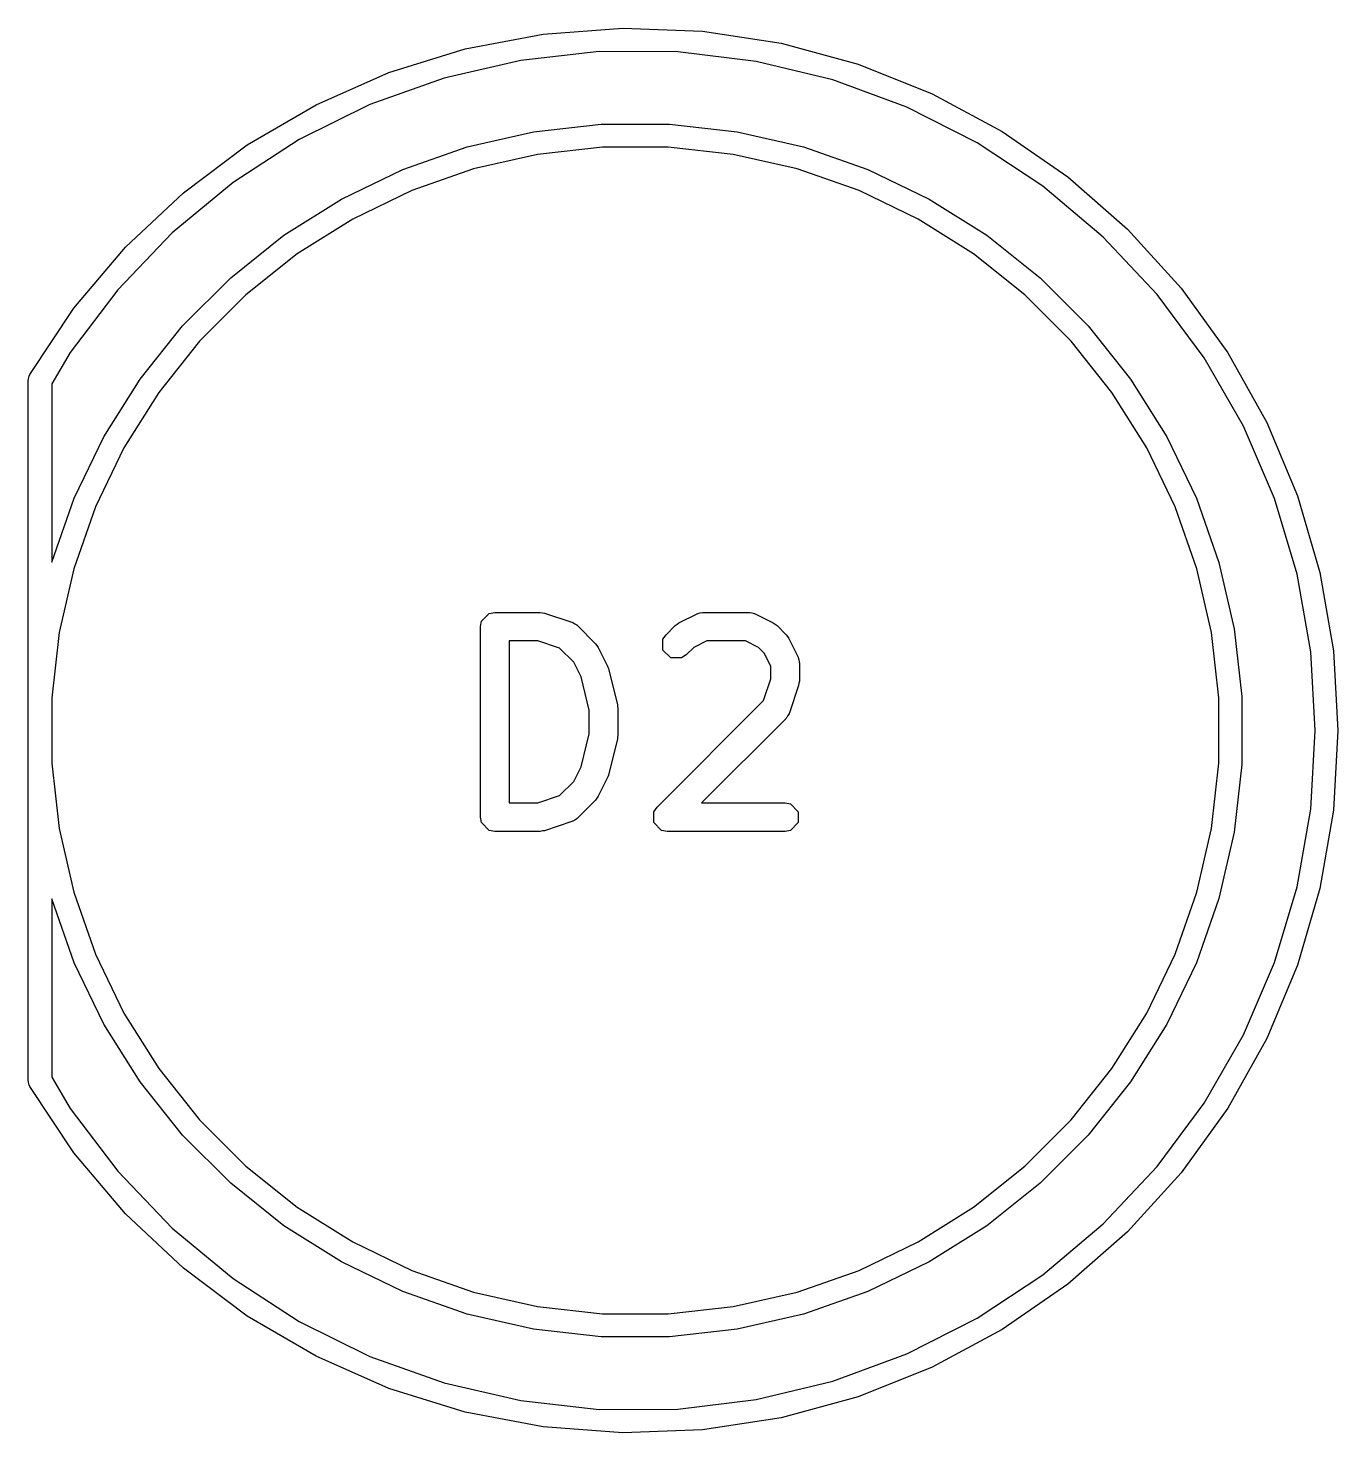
# Model space of a CAD drawing. Header units: millimetres. Extents: x 129 to 276, y -185 to -58.
# Drawn here: x 262.97 to 268.47, y -71.7 to -65.8 of the extents above; entities that cross this region are included whole.
import ezdxf

# ---------------------------------------------------------------- set-up
doc = ezdxf.new("R2010")
doc.units = ezdxf.units.MM
doc.layers.add('F.Fab', color=9, linetype='CONTINUOUS', true_color=0xafafaf)

msp = doc.modelspace()

# ---------------------------------------------------------------- linework, layer by layer
at = {"layer": 'F.Fab', "linetype": 'CONTINUOUS'}
for p, q in [((264.804604, -65.888059), (265.133294, -65.825456)), ((265.133294, -65.825456), (265.466959, -65.800477)), ((265.466959, -65.800477), (265.801306, -65.813443)), ((265.801306, -65.813443), (266.132034, -65.864187)), ((264.485117, -65.98748), (264.804604, -65.888059)), ((266.132034, -65.864187), (266.454888, -65.952057)), ((265.039002, -65.935982), (264.716523, -66.010569)), ((265.367946, -65.899222), (265.039002, -65.935982)), ((265.698934, -65.900783), (265.367946, -65.899222)), ((266.027517, -65.940644), (265.698934, -65.900783)), ((266.349277, -66.018269), (266.027517, -65.940644)), ((264.178945, -66.12244), (264.485117, -65.98748)), ((266.454888, -65.952057), (266.765716, -66.075922)), ((264.716523, -66.010569), (264.404846, -66.121981)), ((266.65989, -66.132615), (266.349277, -66.018269)), ((263.890024, -66.291204), (264.178945, -66.12244)), ((264.404846, -66.121981), (264.108158, -66.268719)), ((266.765716, -66.075922), (267.060517, -66.234189)), ((266.955181, -66.282144), (266.65989, -66.132615)), ((264.814069, -66.299661), (265.092859, -66.236029)), ((265.092859, -66.236029), (265.37702, -66.204012)), ((265.37702, -66.204012), (265.66298, -66.204012)), ((265.66298, -66.204012), (265.947141, -66.236029)), ((265.947141, -66.236029), (266.225931, -66.299661)), ((267.060517, -66.234189), (267.3355, -66.424821)), ((263.622073, -66.491599), (263.890024, -66.291204)), ((264.108158, -66.268719), (263.830449, -66.448811)), ((264.544157, -66.394107), (264.814069, -66.299661)), ((265.382411, -66.3), (265.108963, -66.330811)), ((265.657589, -66.3), (265.382411, -66.3)), ((265.931037, -66.330811), (265.657589, -66.3)), ((266.225931, -66.299661), (266.495843, -66.394107)), ((267.231179, -66.464848), (266.955181, -66.282144)), ((265.108963, -66.330811), (264.840684, -66.392043)), ((266.199316, -66.392043), (265.931037, -66.330811)), ((264.286517, -66.51818), (264.544157, -66.394107)), ((264.840684, -66.392043), (264.580948, -66.482929)), ((266.459052, -66.482929), (266.199316, -66.392043)), ((266.495843, -66.394107), (266.753483, -66.51818)), ((263.830449, -66.448811), (263.575452, -66.659836)), ((267.484175, -66.678268), (267.231179, -66.464848)), ((267.3355, -66.424821), (267.587127, -66.645366)), ((263.378538, -66.721049), (263.622073, -66.491599)), ((264.044388, -66.67032), (264.286517, -66.51818)), ((264.580948, -66.482929), (264.333022, -66.602324)), ((266.706978, -66.602324), (266.459052, -66.482929)), ((266.753483, -66.51818), (266.995612, -66.67032)), ((264.333022, -66.602324), (264.100022, -66.748728)), ((266.939978, -66.748728), (266.706978, -66.602324)), ((267.587127, -66.645366), (267.812161, -66.892986)), ((263.575452, -66.659836), (263.346593, -66.898958)), ((263.820816, -66.848612), (264.044388, -66.67032)), ((266.995612, -66.67032), (267.219184, -66.848612)), ((267.710768, -66.919538), (267.484175, -66.678268)), ((263.162553, -66.9766), (263.378538, -66.721049)), ((264.100022, -66.748728), (263.884879, -66.920299)), ((267.155121, -66.920299), (266.939978, -66.748728)), ((263.618612, -67.050816), (263.820816, -66.848612)), ((267.219184, -66.848612), (267.421388, -67.050816)), ((267.812161, -66.892986), (268.007706, -67.164497)), ((263.346593, -66.898958), (263.14695, -67.162962)), ((263.884879, -66.920299), (263.690299, -67.114879)), ((267.349701, -67.114879), (267.155121, -66.920299)), ((267.907912, -67.185414), (267.710768, -66.919538)), ((262.976897, -67.254966), (263.162553, -66.9766)), ((263.44032, -67.274388), (263.618612, -67.050816)), ((267.421388, -67.050816), (267.59968, -67.274388)), ((263.690299, -67.114879), (263.518728, -67.330022)), ((267.521272, -67.330022), (267.349701, -67.114879)), ((263.14695, -67.162962), (263.07, -67.293909)), ((268.072957, -67.47232), (267.907912, -67.185414)), ((268.007706, -67.164497), (268.171247, -67.456405)), ((262.97, -67.280306), (262.973806, -67.261172)), ((262.97, -70.219694), (262.97, -67.280306)), ((262.973806, -67.261172), (262.976014, -67.258963)), ((262.976014, -67.258963), (262.976897, -67.254966)), ((263.07, -67.293909), (263.07, -68.0431)), ((263.28818, -67.516517), (263.44032, -67.274388)), ((267.59968, -67.274388), (267.75182, -67.516517)), ((263.518728, -67.330022), (263.372324, -67.563022)), ((267.667676, -67.563022), (267.521272, -67.330022)), ((268.203684, -67.776402), (268.072957, -67.47232)), ((268.171247, -67.456405), (268.300681, -67.764955)), ((263.164107, -67.774157), (263.28818, -67.516517)), ((267.75182, -67.516517), (267.875893, -67.774157)), ((263.372324, -67.563022), (263.252929, -67.810948)), ((267.787071, -67.810948), (267.667676, -67.563022)), ((263.07, -68.0431), (263.164107, -67.774157)), ((267.875893, -67.774157), (267.970339, -68.044069)), ((268.298337, -68.093572), (268.203684, -67.776402)), ((268.300681, -67.764955), (268.394342, -68.086178)), ((263.252929, -67.810948), (263.162043, -68.070684)), ((267.877957, -68.070684), (267.787071, -67.810948)), ((263.162043, -68.070684), (263.100811, -68.338963)), ((267.939189, -68.338963), (267.877957, -68.070684)), ((267.970339, -68.044069), (268.033971, -68.322859)), ((268.355642, -68.419565), (268.298337, -68.093572)), ((268.394342, -68.086178), (268.451024, -68.41594)), ((264.869524, -68.313855), (264.874091, -68.290894)), ((264.874091, -68.290894), (264.906563, -68.258422)), ((264.906563, -68.258422), (264.929524, -68.253855)), ((264.929524, -68.253855), (265.12, -68.253855)), ((265.12, -68.253855), (265.129433, -68.255731)), ((265.129433, -68.255731), (265.138974, -68.256934)), ((265.138974, -68.256934), (265.25326, -68.295029)), ((265.25326, -68.295029), (265.25587, -68.296517)), ((265.25587, -68.296517), (265.257247, -68.296517)), ((265.257247, -68.296517), (265.265236, -68.301855)), ((265.265236, -68.301855), (265.273598, -68.306622)), ((265.273598, -68.306622), (265.274214, -68.307855)), ((265.274214, -68.307855), (265.276712, -68.309524)), ((265.276712, -68.309524), (265.352902, -68.385714)), ((265.649002, -68.347618), (265.687098, -68.309523)), ((265.687098, -68.309523), (265.695094, -68.304179)), ((265.695094, -68.304179), (265.702691, -68.298284)), ((265.702691, -68.298284), (265.778881, -68.260189)), ((265.778881, -68.260189), (265.781779, -68.259395)), ((265.781779, -68.259395), (265.782753, -68.258422)), ((265.782753, -68.258422), (265.792185, -68.256545)), ((265.792185, -68.256545), (265.801461, -68.254006)), ((265.801461, -68.254006), (265.802766, -68.254441)), ((265.802766, -68.254441), (265.805714, -68.253855)), ((265.805714, -68.253855), (265.99619, -68.253855)), ((265.99619, -68.253855), (265.999137, -68.254441)), ((265.999137, -68.254441), (266.000443, -68.254006)), ((266.000443, -68.254006), (266.009718, -68.256545)), ((266.009718, -68.256545), (266.019151, -68.258422)), ((266.019151, -68.258422), (266.020124, -68.259395)), ((266.020124, -68.259395), (266.023023, -68.260189)), ((266.023023, -68.260189), (266.099214, -68.298284)), ((266.099214, -68.298284), (266.106819, -68.304186)), ((266.106819, -68.304186), (266.114807, -68.309524)), ((266.114807, -68.309524), (266.152902, -68.347618)), ((263.100811, -68.338963), (263.07, -68.612411)), ((264.869524, -69.113855), (264.869524, -68.313855)), ((265.635995, -68.367083), (265.649002, -68.347618)), ((265.635995, -68.413005), (265.635995, -68.367083)), ((266.152902, -68.347618), (266.158244, -68.355612)), ((266.158244, -68.355612), (266.164142, -68.363212)), ((266.164142, -68.363212), (266.202237, -68.439404)), ((267.97, -68.612411), (267.939189, -68.338963)), ((268.033971, -68.322859), (268.065988, -68.60702)), ((265.110263, -68.373855), (264.989524, -68.373855)), ((264.989524, -68.373855), (264.989524, -69.053855)), ((265.201876, -68.404392), (265.110263, -68.373855)), ((265.261162, -68.463678), (265.201876, -68.404392)), ((265.352902, -68.385714), (265.358239, -68.393701)), ((265.358239, -68.393701), (265.364142, -68.401307)), ((265.364142, -68.401307), (265.402237, -68.477499)), ((265.668466, -68.445478), (265.635995, -68.413005)), ((265.765064, -68.401262), (265.733854, -68.432472)), ((265.819879, -68.373855), (265.765064, -68.401262)), ((265.982025, -68.373855), (265.819879, -68.373855)), ((266.03684, -68.401262), (265.982025, -68.373855)), ((266.061163, -68.425585), (266.03684, -68.401262)), ((266.088571, -68.4804), (266.061163, -68.425585)), ((268.37483, -68.75), (268.355642, -68.419565)), ((268.451024, -68.41594), (268.47, -68.75)), ((265.291961, -68.525276), (265.261162, -68.463678)), ((265.402237, -68.477499), (265.403973, -68.483838)), ((265.403973, -68.483838), (265.406779, -68.489779)), ((265.714388, -68.445478), (265.668466, -68.445478)), ((265.733854, -68.432472), (265.714388, -68.445478)), ((266.088571, -68.532689), (266.088571, -68.4804)), ((266.202237, -68.439404), (266.20303, -68.442301)), ((266.20303, -68.442301), (266.204004, -68.443275)), ((266.204004, -68.443275), (266.20588, -68.452709)), ((266.20588, -68.452709), (266.20842, -68.461983)), ((266.20842, -68.461983), (266.207984, -68.463288)), ((266.207984, -68.463288), (266.208571, -68.466236)), ((266.208571, -68.466236), (266.208571, -68.542426)), ((265.326667, -68.664096), (265.291961, -68.525276)), ((265.406779, -68.489779), (265.444876, -68.64216)), ((266.058033, -68.624301), (266.088571, -68.532689)), ((266.208571, -68.542426), (266.206694, -68.55186)), ((266.205492, -68.561399), (266.167397, -68.675686)), ((266.206694, -68.55186), (266.205492, -68.561399)), ((263.07, -68.612411), (263.07, -68.887589)), ((265.326667, -68.763613), (265.326667, -68.664096)), ((265.444876, -68.64216), (265.445233, -68.649504)), ((265.445233, -68.649504), (265.446667, -68.656712)), ((265.446667, -68.656712), (265.446667, -68.770998)), ((265.610907, -69.071429), (266.058033, -68.624301)), ((267.97, -68.887589), (267.97, -68.612411)), ((268.065988, -68.60702), (268.065988, -68.89298)), ((266.152903, -68.699138), (265.798185, -69.053855)), ((266.154572, -68.696639), (266.152903, -68.699138)), ((266.155804, -68.696024), (266.154572, -68.696639)), ((266.160567, -68.687666), (266.155804, -68.696024)), ((266.165909, -68.679673), (266.160567, -68.687666)), ((266.167397, -68.675686), (266.165909, -68.678296)), ((266.165909, -68.678296), (266.165909, -68.679673)), ((265.291961, -68.902432), (265.326667, -68.763613)), ((265.445233, -68.778205), (265.444876, -68.78555)), ((265.446667, -68.770998), (265.445233, -68.778205)), ((268.355642, -69.080435), (268.37483, -68.75)), ((268.47, -68.75), (268.451024, -69.08406)), ((265.444876, -68.78555), (265.406779, -68.937931)), ((263.07, -68.887589), (263.100811, -69.161037)), ((267.939189, -69.161037), (267.97, -68.887589)), ((268.065988, -68.89298), (268.033971, -69.177141)), ((265.261163, -68.96403), (265.291961, -68.902432)), ((265.402237, -68.950212), (265.364142, -69.026402)), ((265.403973, -68.94387), (265.402237, -68.950212)), ((265.406779, -68.937931), (265.403973, -68.94387)), ((265.201874, -69.023318), (265.261163, -68.96403)), ((264.989524, -69.053855), (265.110263, -69.053855)), ((265.110263, -69.053855), (265.201874, -69.023318)), ((265.352903, -69.041995), (265.276713, -69.118186)), ((265.358246, -69.033998), (265.352903, -69.041995)), ((265.364142, -69.026402), (265.358246, -69.033998)), ((265.5979, -69.090894), (265.610907, -69.071429)), ((265.798185, -69.053855), (266.148571, -69.053855)), ((266.148571, -69.053855), (266.171532, -69.058422)), ((266.171532, -69.058422), (266.204004, -69.090894)), ((264.874091, -69.136816), (264.869524, -69.113855)), ((264.906563, -69.169288), (264.874091, -69.136816)), ((265.25326, -69.132681), (265.138974, -69.170776)), ((265.25587, -69.131193), (265.25326, -69.132681)), ((265.257248, -69.131193), (265.25587, -69.131193)), ((265.265243, -69.12585), (265.257248, -69.131193)), ((265.273598, -69.121088), (265.265243, -69.12585)), ((265.274214, -69.119855), (265.273598, -69.121088)), ((265.276713, -69.118186), (265.274214, -69.119855)), ((265.5979, -69.136816), (265.5979, -69.090894)), ((265.630372, -69.169288), (265.5979, -69.136816)), ((266.204004, -69.136816), (266.171532, -69.169288)), ((266.204004, -69.090894), (266.204004, -69.136816)), ((268.298337, -69.406428), (268.355642, -69.080435)), ((268.451024, -69.08406), (268.394342, -69.413822)), ((263.100811, -69.161037), (263.162043, -69.429316)), ((264.929524, -69.173855), (264.906563, -69.169288)), ((265.12, -69.173855), (264.929524, -69.173855)), ((265.129433, -69.171978), (265.12, -69.173855)), ((265.138974, -69.170776), (265.129433, -69.171978)), ((265.653333, -69.173855), (265.630372, -69.169288)), ((266.148571, -69.173855), (265.653333, -69.173855)), ((266.171532, -69.169288), (266.148571, -69.173855)), ((267.877957, -69.429316), (267.939189, -69.161037)), ((268.033971, -69.177141), (267.970339, -69.455931)), ((263.162043, -69.429316), (263.252929, -69.689052)), ((267.787071, -69.689052), (267.877957, -69.429316)), ((268.203684, -69.723598), (268.298337, -69.406428)), ((268.394342, -69.413822), (268.300681, -69.735045)), ((263.164107, -69.725843), (263.07, -69.456899)), ((263.07, -69.456899), (263.07, -70.20609)), ((267.970339, -69.455931), (267.875893, -69.725843)), ((263.28818, -69.983483), (263.164107, -69.725843)), ((263.252929, -69.689052), (263.372324, -69.936978)), ((267.667676, -69.936978), (267.787071, -69.689052)), ((267.875893, -69.725843), (267.75182, -69.983483)), ((268.072957, -70.02768), (268.203684, -69.723598)), ((268.300681, -69.735045), (268.171247, -70.043595)), ((263.372324, -69.936978), (263.518728, -70.169978)), ((267.521272, -70.169978), (267.667676, -69.936978)), ((263.44032, -70.225612), (263.28818, -69.983483)), ((267.75182, -69.983483), (267.59968, -70.225612)), ((267.907912, -70.314586), (268.072957, -70.02768)), ((268.171247, -70.043595), (268.007706, -70.335503)), ((263.518728, -70.169978), (263.690299, -70.385121)), ((267.349701, -70.385121), (267.521272, -70.169978)), ((262.973806, -70.238828), (262.97, -70.219694)), ((262.976014, -70.241036), (262.973806, -70.238828)), ((262.976897, -70.245034), (262.976014, -70.241036)), ((263.162553, -70.5234), (262.976897, -70.245034)), ((263.07, -70.20609), (263.14695, -70.337038)), ((263.618612, -70.449184), (263.44032, -70.225612)), ((267.59968, -70.225612), (267.421388, -70.449184)), ((267.710768, -70.580462), (267.907912, -70.314586)), ((263.14695, -70.337038), (263.346593, -70.601042)), ((268.007706, -70.335503), (267.812161, -70.607014)), ((263.690299, -70.385121), (263.884879, -70.579701)), ((267.155121, -70.579701), (267.349701, -70.385121)), ((263.820816, -70.651388), (263.618612, -70.449184)), ((267.421388, -70.449184), (267.219184, -70.651388)), ((263.378538, -70.778951), (263.162553, -70.5234)), ((263.346593, -70.601042), (263.575452, -70.840164)), ((263.884879, -70.579701), (264.100022, -70.751272)), ((266.939978, -70.751272), (267.155121, -70.579701)), ((267.484175, -70.821732), (267.710768, -70.580462)), ((267.812161, -70.607014), (267.587127, -70.854634)), ((264.044388, -70.82968), (263.820816, -70.651388)), ((267.219184, -70.651388), (266.995612, -70.82968)), ((263.622073, -71.008401), (263.378538, -70.778951)), ((264.100022, -70.751272), (264.333022, -70.897676)), ((266.706978, -70.897676), (266.939978, -70.751272)), ((263.575452, -70.840164), (263.830449, -71.051189)), ((264.286517, -70.98182), (264.044388, -70.82968)), ((266.995612, -70.82968), (266.753483, -70.98182)), ((267.231179, -71.035152), (267.484175, -70.821732)), ((264.333022, -70.897676), (264.580948, -71.017071)), ((266.459052, -71.017071), (266.706978, -70.897676)), ((267.587127, -70.854634), (267.3355, -71.075179)), ((263.890024, -71.208796), (263.622073, -71.008401)), ((264.544157, -71.105893), (264.286517, -70.98182)), ((264.580948, -71.017071), (264.840684, -71.107957)), ((266.199316, -71.107957), (266.459052, -71.017071)), ((266.753483, -70.98182), (266.495843, -71.105893)), ((263.830449, -71.051189), (264.108158, -71.231281)), ((266.955181, -71.217856), (267.231179, -71.035152)), ((267.3355, -71.075179), (267.060517, -71.265811)), ((264.814069, -71.200339), (264.544157, -71.105893)), ((264.840684, -71.107957), (265.108963, -71.169189)), ((265.931037, -71.169189), (266.199316, -71.107957)), ((266.495843, -71.105893), (266.225931, -71.200339)), ((265.092859, -71.263971), (264.814069, -71.200339)), ((265.108963, -71.169189), (265.382411, -71.2)), ((265.382411, -71.2), (265.657589, -71.2)), ((265.657589, -71.2), (265.931037, -71.169189)), ((266.225931, -71.200339), (265.947141, -71.263971)), ((264.178945, -71.37756), (263.890024, -71.208796)), ((264.108158, -71.231281), (264.404846, -71.378019)), ((266.65989, -71.367385), (266.955181, -71.217856)), ((265.37702, -71.295988), (265.092859, -71.263971)), ((265.66298, -71.295988), (265.37702, -71.295988)), ((265.947141, -71.263971), (265.66298, -71.295988)), ((267.060517, -71.265811), (266.765716, -71.424078)), ((264.485117, -71.51252), (264.178945, -71.37756)), ((264.404846, -71.378019), (264.716523, -71.489431)), ((266.349277, -71.481731), (266.65989, -71.367385)), ((266.765716, -71.424078), (266.454888, -71.547943)), ((264.716523, -71.489431), (265.039002, -71.564018)), ((266.027517, -71.559356), (266.349277, -71.481731)), ((264.804604, -71.611941), (264.485117, -71.51252)), ((266.454888, -71.547943), (266.132034, -71.635813)), ((265.133294, -71.674544), (264.804604, -71.611941)), ((265.039002, -71.564018), (265.367946, -71.600778)), ((265.367946, -71.600778), (265.698934, -71.599217)), ((265.698934, -71.599217), (266.027517, -71.559356)), ((266.132034, -71.635813), (265.801306, -71.686557)), ((265.466959, -71.699523), (265.133294, -71.674544)), ((265.801306, -71.686557), (265.466959, -71.699523))]:
    msp.add_line(p, q, dxfattribs=at)

doc.saveas('drawing.dxf')
